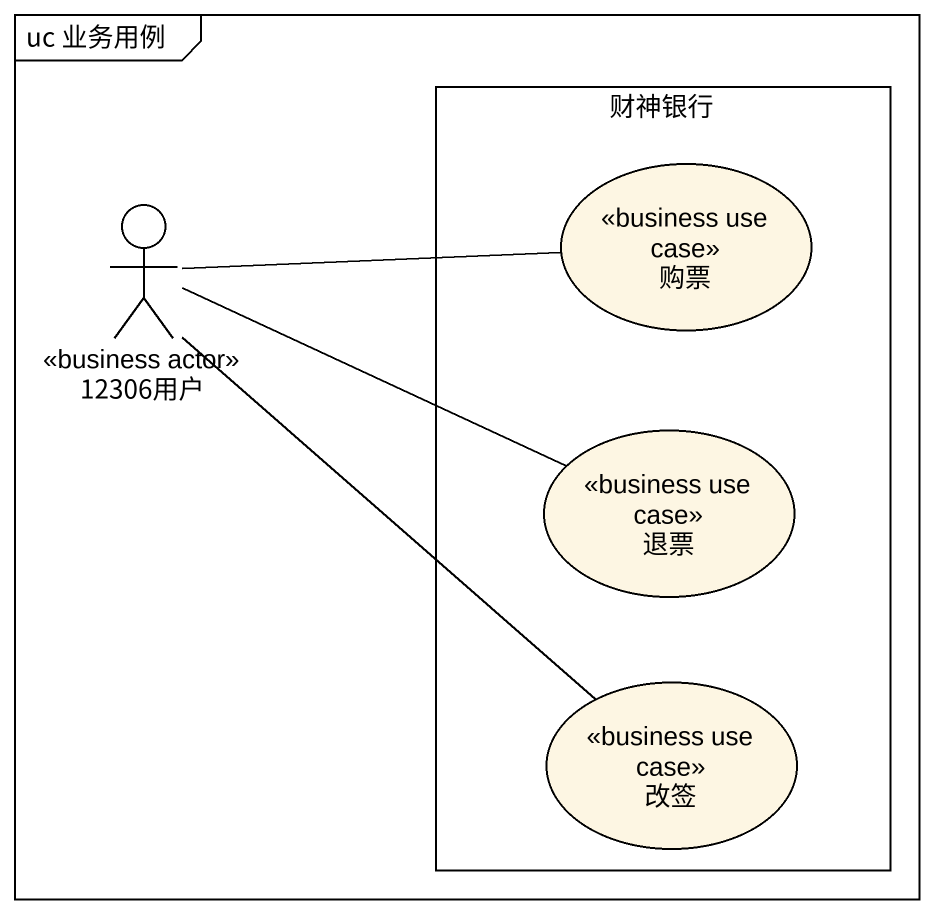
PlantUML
@startuml
mainframe uc 业务用例
rectangle 财神银行 {
  usecase 购票 <<business use case>>
  usecase 退票 <<business use case>>
  usecase 改签 <<business use case>>
}
actor "12306用户" as a12306用户 <<business actor>>
a12306用户 -right- 购票
a12306用户 -right- 退票
a12306用户 -- 改签
@enduml
